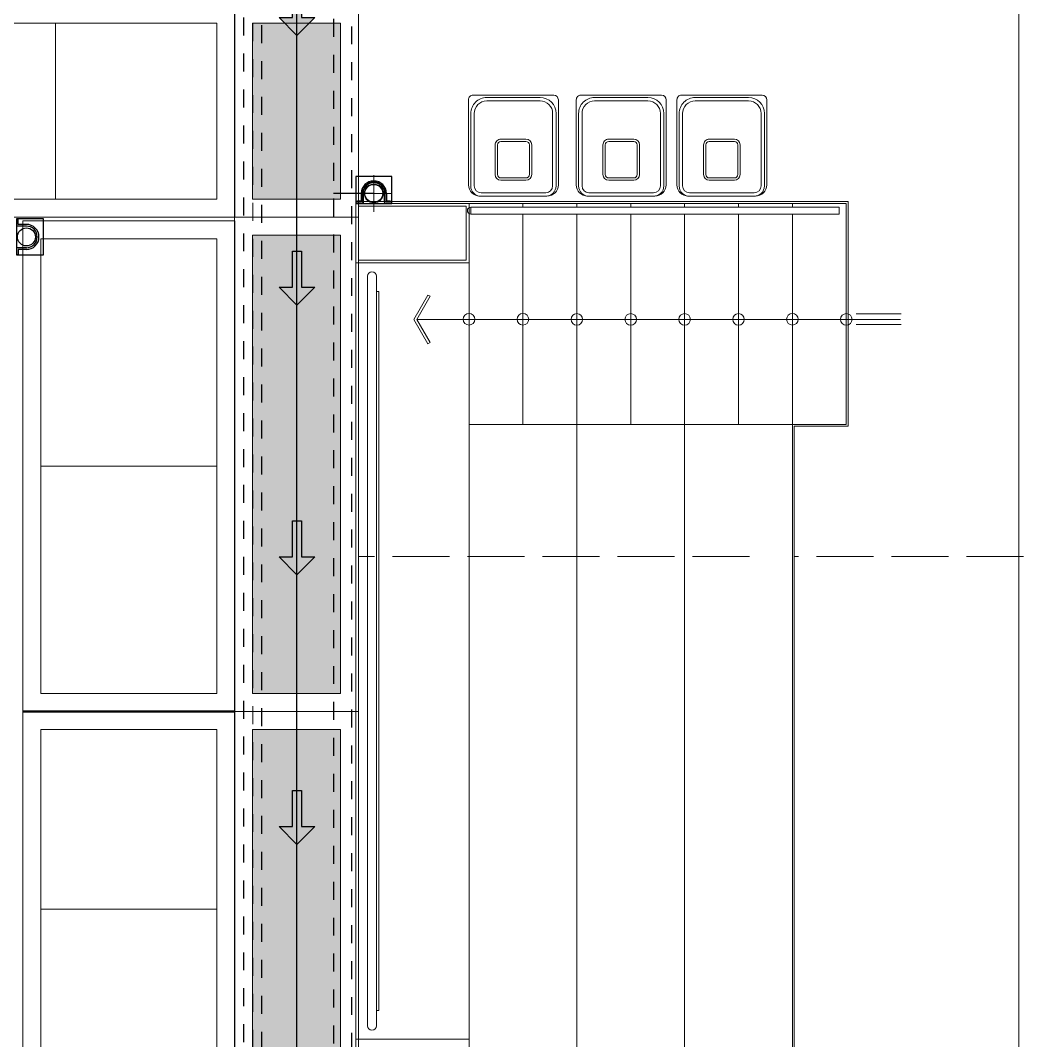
# Model space of a CAD drawing. Header units: metres. Extents: x 349703 to 349913, y 9282546 to 9282694.
# Drawn here: x 349772.28 to 349777.86, y 9282617.1 to 9282622.78 of the extents above; entities that cross this region are included whole.
import ezdxf

# ---------------------------------------------------------------- set-up
doc = ezdxf.new("R2010")
doc.units = ezdxf.units.M
doc.header["$LTSCALE"] = 0.25
for name, pattern in [('01 nivel$0$HIDDEN2', [0.1875, 0.125, -0.0625]), ('B. SUM 2$0$HIDDEN', [0.375, 0.25, -0.125]), ('DASHED2', [0.762, 0.635, -0.127])]:
    doc.linetypes.add(name, pattern=pattern)
for name, color, linetype, lineweight in [('.', 7, 'Continuous', 0), ('0_ CUNETAS', 160, 'Continuous', 5), ('AREA-VERDE', 3, 'CONTINUOUS', 9), ('ARQ-FONDO', 253, 'CONTINUOUS', 9), ('CUNETAS-RED', 5, 'CONTINUOUS', 18)]:
    doc.layers.add(name, color=color, linetype=linetype, lineweight=lineweight)

# ---------------------------------------------------------------- blocks, each defined once
blk = doc.blocks.new('BARAMDA Y TACHO')
at = {"layer": 'ARQ-FONDO'}
for p, q in [((-37.6378, 3.7966), (-37.6378, 3.7835)), ((-37.6378, 3.7835), (-33.6378, 3.7835)), ((-33.6378, 3.7966), (-33.6378, 3.7835)), ((-33.0506, 3.2716), (-32.6475, 3.2716)), ((-32.6475, 3.2526), (-33.0506, 3.2526)), ((-32.5713, 3.2843), (-33.0443, 3.2843)), ((-32.5459, 2.8097), (-32.5459, 3.2589)), ((-33.1078, 3.2208), (-33.1078, 2.8478)), ((-33.1078, 2.8542), (-33.1078, 3.2145)), ((-33.0887, 3.2145), (-33.0887, 2.8542)), ((-32.5776, 2.8859), (-32.5776, 3.1827)), ((-32.5586, 3.1827), (-32.5586, 2.8859)), ((-32.9871, 3.1359), (-32.822, 3.1359)), ((-32.822, 3.1232), (-32.9871, 3.1232)), ((-33.0189, 2.9645), (-33.0189, 3.1042)), ((-33.0062, 3.1042), (-33.0062, 2.9645)), ((-32.803, 2.9645), (-32.803, 3.1042)), ((-32.7903, 3.1042), (-32.7903, 2.9645)), ((-32.9871, 2.9454), (-32.822, 2.9454)), ((-32.822, 2.9327), (-32.9871, 2.9327)), ((-33.0506, 2.8161), (-32.6475, 2.8161)), ((-32.6475, 2.797), (-33.0506, 2.797)), ((-33.0443, 2.7843), (-32.5713, 2.7843)), ((-33.0506, 2.6716), (-32.6475, 2.6716)), ((-32.5713, 2.6843), (-33.0443, 2.6843)), ((-33.1078, 2.6208), (-33.1078, 2.2478)), ((-33.1078, 2.2542), (-33.1078, 2.6145)), ((-33.0887, 2.6145), (-33.0887, 2.2542)), ((-32.6475, 2.6526), (-33.0506, 2.6526)), ((-32.5459, 2.2097), (-32.5459, 2.6589)), ((-32.5776, 2.2859), (-32.5776, 2.5827)), ((-32.5586, 2.5827), (-32.5586, 2.2859)), ((-33.0189, 2.3645), (-33.0189, 2.5042)), ((-33.0062, 2.5042), (-33.0062, 2.3645)), ((-32.9871, 2.5359), (-32.822, 2.5359)), ((-32.822, 2.5232), (-32.9871, 2.5232)), ((-32.803, 2.3645), (-32.803, 2.5042)), ((-32.7903, 2.5042), (-32.7903, 2.3645)), ((-32.9871, 2.3454), (-32.822, 2.3454)), ((-32.822, 2.3327), (-32.9871, 2.3327)), ((-33.0506, 2.2161), (-32.6475, 2.2161)), ((-32.6475, 2.197), (-33.0506, 2.197)), ((-33.0443, 2.1843), (-32.5713, 2.1843)), ((-33.0506, 2.1116), (-32.6475, 2.1116)), ((-32.5713, 2.1243), (-33.0443, 2.1243)), ((-33.1078, 2.0608), (-33.1078, 1.6878)), ((-33.1078, 1.6942), (-33.1078, 2.0545)), ((-33.0887, 2.0545), (-33.0887, 1.6942)), ((-32.6475, 2.0926), (-33.0506, 2.0926)), ((-32.5459, 1.6497), (-32.5459, 2.0989)), ((-32.5776, 1.7259), (-32.5776, 2.0227)), ((-32.5586, 2.0227), (-32.5586, 1.7259)), ((-33.0189, 1.8045), (-33.0189, 1.9442)), ((-33.0062, 1.9442), (-33.0062, 1.8045)), ((-32.9871, 1.9759), (-32.822, 1.9759)), ((-32.822, 1.9632), (-32.9871, 1.9632)), ((-32.803, 1.8045), (-32.803, 1.9442)), ((-32.7903, 1.9442), (-32.7903, 1.8045)), ((-32.9871, 1.7854), (-32.822, 1.7854)), ((-32.822, 1.7727), (-32.9871, 1.7727)), ((-33.0506, 1.6561), (-32.6475, 1.6561)), ((-32.6475, 1.637), (-33.0506, 1.637)), ((-33.0443, 1.6243), (-32.5713, 1.6243))]:
    blk.add_line(p, q, dxfattribs=at)
blk.add_lwpolyline([(-37.7228, 3.8466), (-33.5528, 3.8466, -1), (-33.5528, 3.7966), (-37.7228, 3.7966, -1)], format="xyb", close=True, dxfattribs=at)
for centre, radius, start, end in [((-33.0443, 3.2208), 0.0635, 90, 180), ((-33.0506, 3.2145), 0.0572, 90, 180), ((-33.0506, 3.2145), 0.0381, 90, 180), ((-32.6475, 3.1827), 0.0889, 360, 90), ((-32.6475, 3.1827), 0.0698, 360, 90), ((-32.5713, 3.2589), 0.0254, 360, 90), ((-32.9871, 3.1042), 0.0317, 90, 180), ((-32.9871, 3.1042), 0.0191, 90, 180), ((-32.822, 3.1042), 0.0317, 360, 90), ((-32.822, 3.1042), 0.019, 360, 90), ((-32.9871, 2.9645), 0.0317, 180, 270), ((-32.9871, 2.9645), 0.019, 180, 270), ((-32.822, 2.9645), 0.0317, 270, 360), ((-32.822, 2.9645), 0.019, 270, 360), ((-33.0506, 2.8542), 0.0571, 180, 270), ((-33.0443, 2.8478), 0.0635, 180, 270), ((-33.0506, 2.8542), 0.0381, 180, 270), ((-32.6475, 2.8859), 0.0889, 270, 360), ((-32.6475, 2.8859), 0.0699, 270, 360), ((-32.5713, 2.8097), 0.0254, 270, 360), ((-33.0443, 2.6208), 0.0635, 90, 180), ((-33.0506, 2.6145), 0.0572, 90, 180), ((-32.6475, 2.5827), 0.0889, 360, 90), ((-32.5713, 2.6589), 0.0254, 360, 90), ((-33.0506, 2.6145), 0.0381, 90, 180), ((-32.6475, 2.5827), 0.0698, 360, 90), ((-32.9871, 2.5042), 0.0317, 90, 180), ((-32.9871, 2.5042), 0.0191, 90, 180), ((-32.822, 2.5042), 0.0317, 360, 90), ((-32.822, 2.5042), 0.019, 360, 90), ((-32.9871, 2.3645), 0.0317, 180, 270), ((-32.9871, 2.3645), 0.019, 180, 270), ((-32.822, 2.3645), 0.0317, 270, 360), ((-32.822, 2.3645), 0.019, 270, 360), ((-32.6475, 2.2859), 0.0889, 270, 360), ((-32.6475, 2.2859), 0.0699, 270, 360), ((-33.0506, 2.2542), 0.0571, 180, 270), ((-33.0443, 2.2478), 0.0635, 180, 270), ((-33.0506, 2.2542), 0.0381, 180, 270), ((-32.5713, 2.2097), 0.0254, 270, 360), ((-33.0443, 2.0608), 0.0635, 90, 180), ((-33.0506, 2.0545), 0.0572, 90, 180), ((-32.6475, 2.0227), 0.0889, 360, 90), ((-32.5713, 2.0989), 0.0254, 360, 90), ((-33.0506, 2.0545), 0.0381, 90, 180), ((-32.6475, 2.0227), 0.0698, 360, 90), ((-32.9871, 1.9442), 0.0317, 90, 180), ((-32.9871, 1.9442), 0.0191, 90, 180), ((-32.822, 1.9442), 0.0317, 360, 90), ((-32.822, 1.9442), 0.019, 360, 90), ((-32.9871, 1.8045), 0.0317, 180, 270), ((-32.9871, 1.8045), 0.019, 180, 270), ((-32.822, 1.8045), 0.0317, 270, 360), ((-32.822, 1.8045), 0.019, 270, 360), ((-32.6475, 1.7259), 0.0889, 270, 360), ((-32.6475, 1.7259), 0.0699, 270, 360), ((-33.0506, 1.6942), 0.0571, 180, 270), ((-33.0443, 1.6878), 0.0635, 180, 270), ((-33.0506, 1.6942), 0.0381, 180, 270), ((-32.5713, 1.6497), 0.0254, 270, 360)]:
    blk.add_arc(centre, radius, start, end, dxfattribs=at)
blk = doc.blocks.new('Barandilla - Barandilla-4344414-PLANTA GENERAL')
at = {"layer": 'ARQ-FONDO'}
for p, q in [((5.5063, 28.225), (5.5444, 28.225)), ((5.5063, 26.175), (5.5063, 28.225)), ((5.5444, 26.175), (5.5444, 28.225)), ((5.5444, 26.175), (5.5063, 26.175))]:
    blk.add_line(p, q, dxfattribs=at)
blk.add_arc((5.5254, 28.225), 0.0191, 0, 180, dxfattribs=at)
blk = doc.blocks.new('LINEAS DE COLOR NEGRO')
at = {"layer": 'ARQ-FONDO', "lineweight": 0}
blk.add_line((-0.377, -12.273), (31.673, -12.273), dxfattribs=at)
blk = doc.blocks.new('HHCS_Hex_Head_Cap_Screws - HHCS050125SS-4701439-PLANTA GENERAL')
at = {"layer": 'ARQ-FONDO'}
for p, q in [((5.4707, -38.0163), (5.4707, -38.0059)), ((5.4707, -38.0059), (5.4787, -38.0059)), ((5.4707, -38.0266), (5.4707, -38.0163)), ((5.4787, -38.0163), (5.4707, -38.0163)), ((5.4707, -38.0266), (5.4787, -38.0266))]:
    blk.add_line(p, q, dxfattribs=at)
blk = doc.blocks.new('HHCS_Hex_Head_Cap_Screws - HHCS050125SS-V12-PLANTA GENERAL')
at = {"layer": 'ARQ-FONDO'}
for p, q in [((5.4707, -37.8537), (5.4707, -37.8434)), ((5.4707, -37.8434), (5.4787, -37.8434)), ((5.4707, -37.8641), (5.4707, -37.8537)), ((5.4707, -37.8537), (5.4787, -37.8537)), ((5.4707, -37.8641), (5.4787, -37.8641))]:
    blk.add_line(p, q, dxfattribs=at)
blk = doc.blocks.new('CANA')
at = {"layer": 'ARQ-FONDO'}
for p, q in [((-0.602, -8.583), (-0.602, -8.433)), ((-0.602, -8.433), (-0.402, -8.433)), ((-0.502, -8.6291), (-0.502, -8.4259)), ((-0.402, -8.433), (-0.402, -8.583)), ((-0.4004, -8.5275), (-0.6036, -8.5275)), ((-0.5655, -8.5195), (-0.5592, -8.5195)), ((-0.5592, -8.5195), (-0.5655, -8.5195)), ((-0.5655, -8.5195), (-0.5655, -8.5718)), ((-0.5592, -8.5718), (-0.5592, -8.5195)), ((-0.4449, -8.5195), (-0.4385, -8.5195)), ((-0.4449, -8.5195), (-0.4449, -8.5718)), ((-0.4385, -8.5195), (-0.4449, -8.5195)), ((-0.4385, -8.5718), (-0.4385, -8.5195)), ((-0.5703, -8.5766), (-0.6007, -8.5766)), ((-0.6007, -8.5766), (-0.6007, -8.583)), ((-0.6007, -8.583), (-0.5703, -8.583)), ((-0.4337, -8.583), (-0.5703, -8.583)), ((-0.4033, -8.5766), (-0.4337, -8.5766)), ((-0.4337, -8.583), (-0.4033, -8.583)), ((-0.4033, -8.583), (-0.4033, -8.5766))]:
    blk.add_line(p, q, dxfattribs=at)
for centre, radius, start, end in [((-0.502, -8.5195), 0.0635, 360, 180), ((-0.502, -8.5195), 0.0572, 0, 180), ((-0.502, -8.5275), 0.0524, 90, 270), ((-0.502, -8.5275), 0.0524, 270, 90), ((-0.5703, -8.5718), 0.00479, 270, 0), ((-0.5703, -8.5718), 0.0111, 270, 0), ((-0.4337, -8.5718), 0.0111, 180, 270), ((-0.4337, -8.5718), 0.00479, 180, 270)]:
    blk.add_arc(centre, radius, start, end, dxfattribs=at)
at = {"layer": 'ARQ-FONDO', "rotation": 270}
for name in ['HHCS_Hex_Head_Cap_Screws - HHCS050125SS-4701439-PLANTA GENERAL', 'HHCS_Hex_Head_Cap_Screws - HHCS050125SS-V12-PLANTA GENERAL']:
    blk.add_blockref(name, (37.433, -3.098), dxfattribs=at)
blk = doc.blocks.new('POLIDEPORTIVO')
at = {"layer": 'ARQ-FONDO', "lineweight": 0}
for p, q in [((374604.6226, 9249297.9213), (374604.6226, 9249293.8713)), ((374605.2376, 9249293.8613), (374604.6076, 9249293.8613)), ((374604.6076, 9249293.8613), (374604.6076, 9249293.5976)), ((374604.6226, 9249293.8463), (374605.2226, 9249293.8463)), ((374604.6226, 9249293.5463), (374604.6226, 9249293.8463)), ((374605.2226, 9249293.8463), (374605.2226, 9249293.5463)), ((374604.6076, 9249293.5976), (374604.6076, 9249293.5313)), ((374604.6076, 9249293.5313), (374605.2376, 9249293.5313)), ((374604.6076, 9249289.2113), (374604.6076, 9249293.5313)), ((374605.2226, 9249293.5463), (374604.6226, 9249293.5463)), ((374605.2376, 9249289.2113), (374604.6076, 9249289.2113)), ((374604.6076, 9249289.2113), (374604.6076, 9249288.8888))]:
    blk.add_line(p, q, dxfattribs=at)
at = {"layer": 'ARQ-FONDO'}
for p, q in [((374604.6226, 9249293.8713), (374607.3476, 9249293.8713)), ((374607.3376, 9249293.8613), (374605.2376, 9249293.8613)), ((374605.2376, 9249293.5313), (374605.2376, 9249293.8613)), ((374605.5376, 9249293.8399), (374605.5376, 9249293.8613)), ((374605.8376, 9249293.8399), (374605.8376, 9249293.8613)), ((374606.1376, 9249293.8399), (374606.1376, 9249293.8613)), ((374606.4376, 9249293.8399), (374606.4376, 9249293.8613)), ((374606.7376, 9249293.8399), (374606.7376, 9249293.8613)), ((374607.0376, 9249293.8399), (374607.0376, 9249293.8613)), ((374607.3376, 9249292.6313), (374607.3376, 9249293.8613)), ((374607.3476, 9249293.8713), (374607.3476, 9249292.6213)), ((374605.5376, 9249292.6313), (374605.5376, 9249293.8018)), ((374605.8376, 9249279.6407), (374605.8376, 9249293.8018)), ((374606.1376, 9249292.6313), (374606.1376, 9249293.8018)), ((374606.4376, 9249279.6407), (374606.4376, 9249293.8018)), ((374606.7376, 9249292.6313), (374606.7376, 9249293.8018)), ((374607.0376, 9249279.6407), (374607.0376, 9249293.8018)), ((374605.2376, 9249289.2113), (374605.2376, 9249293.5313)), ((374607.3927, 9249293.2472), (374607.6427, 9249293.2472)), ((374604.9473, 9249293.2159), (374607.6394, 9249293.2159)), ((374607.3927, 9249293.1872), (374607.6427, 9249293.1872)), ((374607.3376, 9249292.6313), (374605.2376, 9249292.6313)), ((374607.3476, 9249292.6213), (374607.0476, 9249292.6213)), ((374607.0476, 9249292.6213), (374607.0476, 9249280.8213))]:
    blk.add_line(p, q, dxfattribs=at)
at = {"layer": 'ARQ-FONDO', "linetype": 'DASHED2', "lineweight": 0, "ltscale": 2}
for p, q in [((374606.7996, 9249291.8963), (374604.6246, 9249291.8963)), ((374608.3246, 9249291.8963), (374607.0496, 9249291.8963))]:
    blk.add_line(p, q, dxfattribs=at)
at = {"layer": 'ARQ-FONDO', "lineweight": 9}
blk.add_line((374605.2376, 9249288.8888), (374605.2376, 9249289.2113), dxfattribs=at)
at = {"layer": 'ARQ-FONDO'}
blk.add_lwpolyline([(374605.0087, 9249293.0804), (374604.9307, 9249293.2159), (374605.0087, 9249293.3516), (374605.0212, 9249293.3444), (374604.9473, 9249293.2159), (374605.0212, 9249293.0876)], close=True, dxfattribs=at)
for centre in [(374605.2376, 9249293.2165), (374605.5376, 9249293.2164), (374605.8376, 9249293.2159), (374606.1376, 9249293.2159), (374606.4376, 9249293.2159), (374606.7376, 9249293.216), (374607.0376, 9249293.2164), (374607.3376, 9249293.2159)]:
    blk.add_circle(centre, 0.0323, dxfattribs=at)
at = {"layer": 'ARQ-FONDO', "rotation": 90}
for name, p in [('LINEAS DE COLOR NEGRO', (374596.0246, 9249280.2483)), ('BARAMDA Y TACHO', (374608.5192, 9249327.009)), ('Barandilla - Barandilla-4344414-PLANTA GENERAL', (374633.4726, 9249288.2955))]:
    blk.add_blockref(name, p, dxfattribs=at)
at = {"layer": 'ARQ-FONDO'}
blk.add_blockref('CANA', (374605.2096, 9249302.4443), dxfattribs=at)
blk = doc.blocks.new('VEREDA ADMINISTRACION')
at = {"layer": 'ARQ-FONDO', "lineweight": 5}
for p, q in [((350169.1728, 9282392.4893), (350169.1728, 9282393.4693)), ((350170.0708, 9282392.4893), (350168.2908, 9282392.4893)), ((350169.0908, 9282392.2693), (350170.0708, 9282392.2693)), ((350169.0908, 9282392.2693), (350169.0908, 9282389.7393)), ((350169.0908, 9282391.0043), (350170.0708, 9282391.0043)), ((350169.0908, 9282389.7393), (350170.0708, 9282389.7393)), ((350169.0908, 9282389.5393), (350169.0908, 9282386.5393)), ((350169.0908, 9282389.5393), (350170.0708, 9282389.5393)), ((350169.0908, 9282388.5393), (350170.0708, 9282388.5393))]:
    blk.add_line(p, q, dxfattribs=at)
at = {"layer": 'ARQ-FONDO', "linetype": '01 nivel$0$HIDDEN2', "lineweight": 5}
blk.add_lwpolyline([(350144.4908, 9282393.6693), (350170.2708, 9282393.6693), (350170.2708, 9282381.9393), (350144.4908, 9282381.9393)], close=True, dxfattribs=at)
at = {"layer": 'ARQ-FONDO', "lineweight": 5}
for points in [[(350170.1708, 9282392.3893), (350145.7908, 9282392.3893), (350145.7908, 9282393.5693), (350170.1708, 9282393.5693)], [(350170.1708, 9282383.2393), (350170.1708, 9282392.3693), (350168.9908, 9282392.3693), (350168.9908, 9282383.2393)]]:
    blk.add_lwpolyline(points, close=True, dxfattribs=at)
for points in [[(350168.2908, 9282393.4693), (350170.0708, 9282393.4693), (350170.0708, 9282392.4893)], [(350170.0708, 9282392.2693), (350170.0708, 9282389.7393)], [(350170.0708, 9282389.5393), (350170.0708, 9282386.5393)]]:
    blk.add_lwpolyline(points, dxfattribs=at)
at = {"layer": 'ARQ-FONDO', "const_width": 0.0125}
blk.add_lwpolyline([(350170.1708, 9282389.6393), (350168.9908, 9282389.6393)], dxfattribs=at)
blk = doc.blocks.new('67')
at = {"layer": 'AREA-VERDE', "lineweight": 0, "true_color": 0xc4e4b2, "transparency": 33554687}
h = blk.add_hatch(color=3, dxfattribs=at)
h.dxf.hatch_style = 1
h.paths.add_polyline_path([(349447.9216, 9282621.78), (349448.4105, 9282621.78), (349448.4105, 9282622.76), (349447.9216, 9282622.76)])
h.paths.add_polyline_path([(349447.9216, 9282619.03), (349448.4105, 9282619.03), (349448.4105, 9282621.58), (349447.9216, 9282621.58)])
h = blk.add_hatch(color=3, dxfattribs=at)
h.dxf.hatch_style = 1
h.paths.add_polyline_path([(349448.4105, 9282618.83), (349447.9216, 9282618.83), (349447.9216, 9282615.83), (349448.4105, 9282615.83)])
h.paths.add_polyline_path([(349448.4105, 9282615.63), (349447.9216, 9282615.63), (349447.9216, 9282612.63), (349448.4105, 9282612.63)])
at = {"layer": 'ARQ-FONDO', "flags": 128}
for points in [[(349446.6839, 9282641.1169), (349448.5105, 9282641.1169), (349448.5105, 9282603.1406), (349448.054, 9282603.1406), (349448.054, 9282603.2406), (349447.8216, 9282603.2406), (349447.8216, 9282622.86), (349446.6844, 9282622.86), (349446.6844, 9282641.1169)], [(349448.5105, 9282621.68), (349447.8216, 9282621.68)], [(349448.5105, 9282618.93), (349447.8216, 9282618.93)]]:
    blk.add_lwpolyline(points, dxfattribs=at)
at = {"layer": 'ARQ-FONDO'}
for points in [[(349447.9216, 9282622.76), (349448.4105, 9282622.76), (349448.4105, 9282621.78), (349447.9216, 9282621.78)], [(349448.4105, 9282621.58), (349447.9216, 9282621.58), (349447.9216, 9282619.03), (349448.4105, 9282619.03)], [(349448.4105, 9282618.83), (349447.9216, 9282618.83), (349447.9216, 9282615.83), (349448.4105, 9282615.83)]]:
    blk.add_lwpolyline(points, close=True, dxfattribs=at)
blk = doc.blocks.new('*U2193')
at = {"layer": '.', "lineweight": 30}
h = blk.add_hatch(color=1, dxfattribs=at)
h.dxf.hatch_style = 1
h.paths.add_polyline_path([(-0.025, -0.05), (-0.1, -0.05), (0, -0.15), (0.1, -0.05), (0.025, -0.05), (0.025, 0.15), (-0.025, 0.15)])
at = {"layer": '0_ CUNETAS', "color": 1, "lineweight": 30}
blk.add_lwpolyline([(-0.1, -0.05), (-0.025, -0.05), (-0.025, 0.15), (0.025, 0.15), (0.025, -0.05), (0.1, -0.05), (0, -0.15)], close=True, dxfattribs=at)
blk = doc.blocks.new('*U2190')
at = {"layer": '0_ CUNETAS', "color": 0, "linetype": 'ByBlock', "lineweight": -2, "transparency": 16777216}
for p in [(0, 37.5), (0, 36), (0, 34.5), (0, 33)]:
    blk.add_blockref('*U2193', p, dxfattribs=at)
blk = doc.blocks.new('montante')
at = {"layer": 'ARQ-FONDO', "lineweight": 30}
for p, q in [((0, 0.07), (0.0455, 0.07)), ((0, 0.06), (0.0555, 0.06)), ((0.0455, 0.07), (0.0455, 0.095)), ((0, -0.06), (0.0555, -0.06)), ((0, -0.07), (0.0455, -0.07)), ((0.0455, -0.07), (0.0455, -0.095))]:
    blk.add_line(p, q, dxfattribs=at)
blk.add_lwpolyline([(-0.0945, 0.1), (-0.0945, -0.1), (0.0555, -0.1), (0.0555, 0.1)], close=True, dxfattribs=at)
blk.add_circle((0, 0), 0.05, dxfattribs=at)
for centre, radius, start, end in [((0, 0), 0.07, 90, 270), ((0, 0), 0.06, 90, 270), ((0.0505, 0.095), 0.005, 0, 180), ((0.0505, -0.095), 0.005, 180, 0)]:
    blk.add_arc(centre, radius, start, end, dxfattribs=at)
blk = doc.blocks.new('drenaje')
at = {"layer": 'CUNETAS-RED', "linetype": '01 nivel$0$HIDDEN2', "lineweight": 30}
for p, q in [((55.3649, -34.1474), (55.3649, -90.4696)), ((55.4649, -34.1888), (55.4649, -90.5555)), ((55.8649, -34.3545), (55.8649, -90.3803)), ((55.9649, -34.3959), (55.9648, -90.3365))]:
    blk.add_line(p, q, dxfattribs=at)
at = {"layer": 'CUNETAS-RED', "lineweight": 30, "flags": 128}
blk.add_lwpolyline([(56.0897, -53.7254), (55.8649, -53.7254)], dxfattribs=at)
at = {"layer": 'CUNETAS-RED', "lineweight": 0}
blk.add_blockref('*U2190', (55.6621, -90.1971), dxfattribs=at)
at = {"layer": 'CUNETAS-RED', "lineweight": 30}
for p, rotation in [((56.0897, -53.7254), 270), ((54.1562, -53.9674), 180)]:
    blk.add_blockref('montante', p, dxfattribs=dict(at, rotation=rotation))

msp = doc.modelspace()

# ---------------------------------------------------------------- linework, layer by layer
at = {"layer": 'ARQ-FONDO', "lineweight": 30}
msp.add_lwpolyline([(349782.3038, 9282643.2172), (349782.3038, 9282641.6375), (349782.0969, 9282641.4307), (349774.0096, 9282641.4307), (349773.8116, 9282641.2327), (349773.8207, 9282585.0699)], dxfattribs=at)
at = {"layer": 'ARQ-FONDO', "linetype": 'B. SUM 2$0$HIDDEN', "flags": 128}
msp.add_lwpolyline([(349774.1606, 9282605.4669), (349774.1606, 9282642.1169), (349797.5106, 9282642.1169), (349797.5106, 9282605.4669)], close=True, dxfattribs=at)

# ---------------------------------------------------------------- block references
at = {"layer": 'ARQ-FONDO'}
for name, p in [('67', (325.6495, 0)), ('VEREDA ADMINISTRACION', (-396.6992, 229.2907))]:
    msp.add_blockref(name, p, dxfattribs=at)
at = {"layer": 'ARQ-FONDO', "lineweight": 30}
msp.add_blockref('POLIDEPORTIVO', (-24830.462, 33327.8957), dxfattribs=at)
at = {"layer": 'CUNETAS-RED', "lineweight": 30}
msp.add_blockref('drenaje', (349718.1559, 9282675.5378), dxfattribs=at)

doc.saveas('drawing.dxf')
